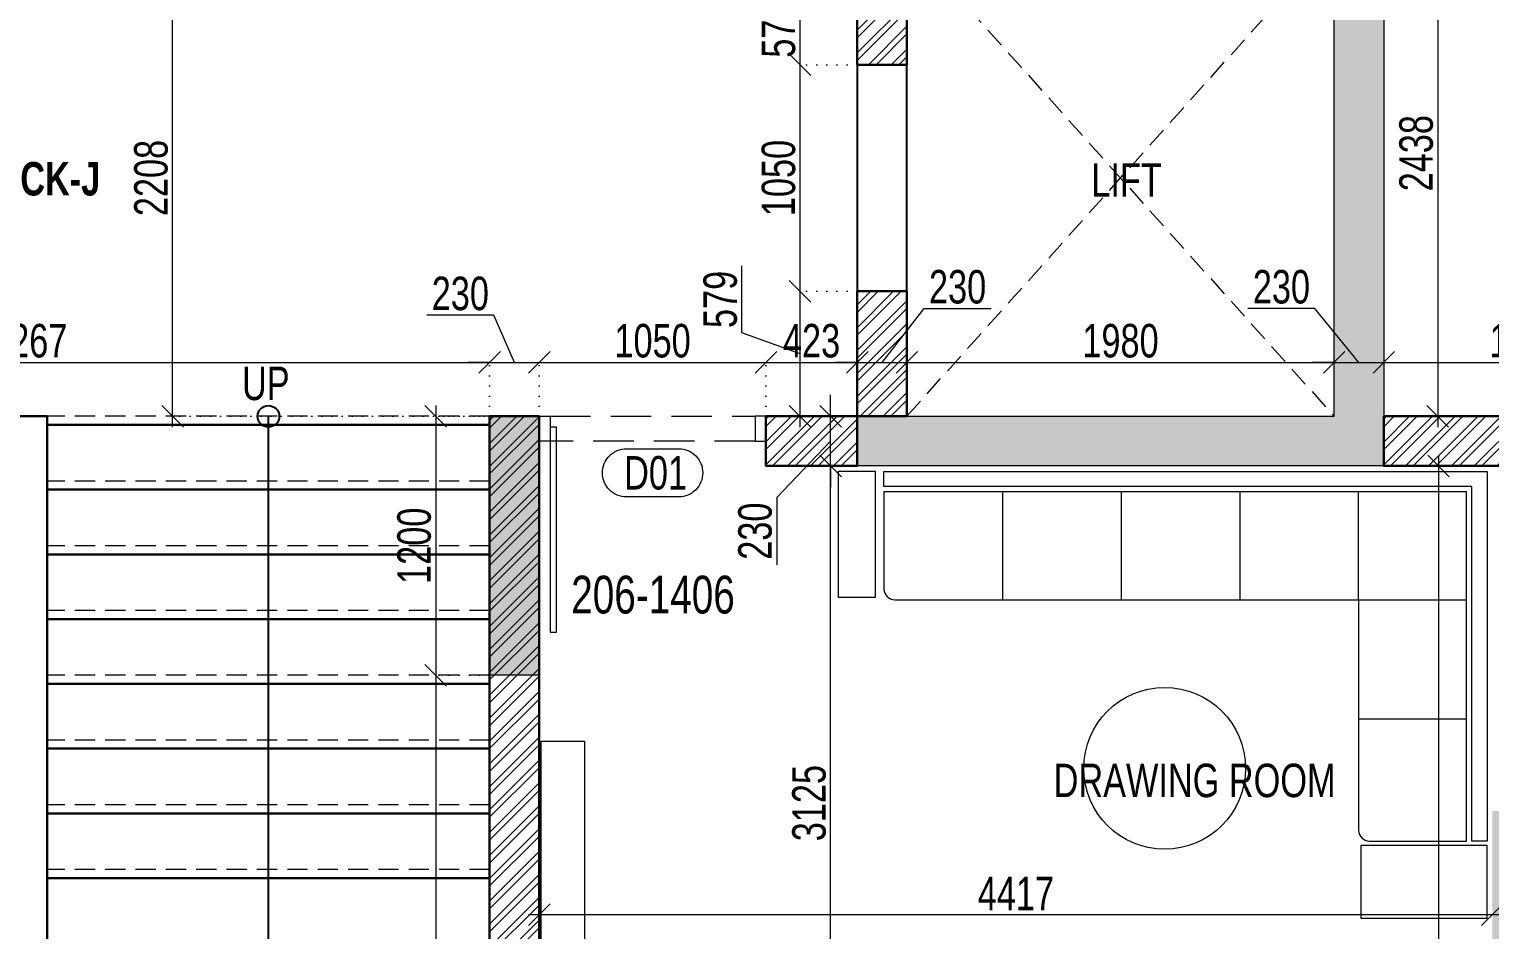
# Model space of a CAD drawing. Header units: inches. Extents: x 785882 to 928568, y 496782 to 576896.
# Drawn here: x 873649 to 880417, y 511142 to 515315 of the extents above; entities that cross this region are included whole.
import ezdxf
from ezdxf.enums import TextEntityAlignment as Align

# ---------------------------------------------------------------- set-up
doc = ezdxf.new("R2010")
doc.units = ezdxf.units.IN
doc.header["$LTSCALE"] = 750
doc.header["$MEASUREMENT"] = 0
for name, pattern in [('DOT', [0.25, 0, -0.25]), ('HIDDEN', [0.375, 0.25, -0.125]), ('HIDDEN2', [0.1875, 0.125, -0.0625])]:
    doc.linetypes.add(name, pattern=pattern)
for name, color, linetype in [('a-Text-Room-HM', 7, 'Continuous'), ('ELE-02-MSA', 4, 'Continuous'), ('R.C.C HATCH-MSA', 250, 'Continuous')]:
    doc.layers.add(name, color=color, linetype=linetype)
for name, color, linetype, lineweight in [('COLUMN', 5, 'Continuous', 13), ('DIMENSION WORKING-MSA', 222, 'Continuous', 13), ('DOOR NO-MSA', 4, 'Continuous', 9), ('DOOR-MSA', 50, 'Continuous', 13), ('DOTTED LINE-MSA', 3, 'HIDDEN2', 13), ('ELE-01-MSA', 7, 'Continuous', 30), ('FURNITURE-MSA', 251, 'Continuous', 5), ('TEXT ROOM NAME-MSA', 210, 'Continuous', 13), ('WALL HATCH-MSA', 251, 'Continuous', 9), ('WALL-MSA', 32, 'Continuous', 30), ('WINDOW-MSA', 50, 'Continuous', 13)]:
    doc.layers.add(name, color=color, linetype=linetype, lineweight=lineweight)
doc.styles.add('AR', font='swisscl.ttf')
doc.styles.add('Arial-Reg', font='swisscl.ttf', dxfattribs={"height": 155})
doc.styles.add('Arial-Reg+0.8Sc', font='swisscl.ttf')
doc.styles.add('MtXpl_Swis721_LtCn_B', font='swisscl.ttf')
doc.styles.add('MtXpl_Swis721_LtCn_B_1', font='')
doc.styles.get('MtXpl_Swis721_LtCn_B_1').set_extended_font_data('Swis721 LtCn BT', bold=True)
doc.dimstyles.new('WORKING DIM', dxfattribs={"dimtxt": 155, "dimasz": 100, "dimexe": 50, "dimexo": 0, "dimgap": 20, "dimtad": 1, "dimdec": 0, "dimzin": 0, "dimdsep": 46, "dimtxsty": 'AR', "dimblk": 'OBLIQUE', "dimcen": 0.09, "dimdle": 50, "dimclrd": 256, "dimclre": 250, "dimclrt": 256, "dimadec": 0, "dimazin": 0, "dimtfac": 1, "dimtdec": 0, "dimtofl": 0, "dimtmove": 1, "dimatfit": 0, "dimfxl": 1, "dimtolj": 1, "dimtzin": 0, "dimlwd": -1, "dimlwe": -1, "dimarcsym": 0})
pattern_1 = [(45, (36976.4, 0), (-53.0330086, 53.0330086), []), (45, (37011.755, 0), (-53.0330086, 53.0330086), [])]

# ---------------------------------------------------------------- blocks, each defined once
blk = doc.blocks.new('BLOCK-G & H TYPICAL COLOUMN')
at = {"layer": 'R.C.C HATCH-MSA'}
h = blk.add_hatch(color=256, dxfattribs=at)
h.dxf.hatch_style = 1
h.paths.add_polyline_path([(172697.62, -104207.75), (172688.57, -104207.75), (172688.57, -104255), (172697.62, -104255)])
h.paths.add_polyline_path([(172327.12, -104207.75), (172336.18, -104207.75), (172336.18, -104255), (172327.12, -104255)])
h.paths.add_polyline_path([(172819.88, -104207.75), (172819.88, -104216.81), (172867.12, -104216.81), (172867.12, -104207.75)])
h.paths.add_polyline_path([(172204.87, -104207.75), (172204.87, -104216.81), (172157.62, -104216.81), (172157.62, -104207.75)])
h.paths.add_polyline_path([(172561.18, -104240.06), (172552.12, -104240.06), (172552.12, -104287.31), (172561.18, -104287.31)])
h.paths.add_polyline_path([(172463.57, -104240.06), (172472.62, -104240.06), (172472.62, -104287.31), (172463.57, -104287.31)])
h.paths.add_polyline_path([(172177.87, -104422.2), (172177.87, -104431.25), (172130.62, -104431.25), (172130.62, -104422.2)])
h.paths.add_polyline_path([(172894.12, -104422.2), (172894.12, -104431.25), (172846.88, -104431.25), (172846.88, -104422.2)])
h.paths.add_polyline_path([(172336.12, -104486.75), (172336.12, -104495.81), (172288.87, -104495.81), (172288.87, -104486.75)])
h.paths.add_polyline_path([(172202.62, -104543.75), (172202.62, -104552.81), (172155.37, -104552.81), (172155.37, -104543.75)])
h.paths.add_polyline_path([(172822.13, -104543.75), (172822.13, -104552.81), (172869.37, -104552.81), (172869.37, -104543.75)])
h.paths.add_polyline_path([(172516.9, -104495.81), (172507.85, -104495.81), (172507.85, -104448.56), (172516.9, -104448.56)])
h.paths.add_polyline_path([(172697.62, -104104.25), (172688.57, -104104.25), (172688.57, -104057.01), (172697.62, -104057.01)])
h.paths.add_polyline_path([(172327.12, -104104.25), (172336.18, -104104.25), (172336.18, -104057.01), (172327.12, -104057.01)])
h.paths.add_polyline_path([(172819.88, -104104.25), (172819.88, -104095.2), (172867.12, -104095.2), (172867.12, -104104.25)])
h.paths.add_polyline_path([(172204.87, -104104.25), (172204.87, -104095.2), (172157.62, -104095.2), (172157.62, -104104.25)])
h.paths.add_polyline_path([(172561.18, -104071.94), (172552.12, -104071.94), (172552.12, -104024.7), (172561.18, -104024.7)])
h.paths.add_polyline_path([(172463.57, -104071.94), (172472.62, -104071.94), (172472.62, -104024.7), (172463.57, -104024.7)])
h.paths.add_polyline_path([(172177.87, -103889.81), (172177.87, -103880.75), (172130.62, -103880.75), (172130.62, -103889.81)])
h.paths.add_polyline_path([(172894.12, -103889.81), (172894.12, -103880.75), (172846.88, -103880.75), (172846.88, -103889.81)])
h.paths.add_polyline_path([(172336.12, -103825.25), (172336.12, -103816.2), (172288.87, -103816.2), (172288.87, -103825.25)])
h.paths.add_polyline_path([(172202.62, -103768.25), (172202.62, -103759.2), (172155.37, -103759.2), (172155.37, -103768.25)])
h.paths.add_polyline_path([(172822.13, -103768.25), (172822.13, -103759.2), (172869.37, -103759.2), (172869.37, -103768.25)])
h.paths.add_polyline_path([(172516.9, -103816.2), (172507.85, -103816.2), (172507.85, -103863.44), (172516.9, -103863.44)])
h.paths.add_polyline_path([(172548.37, -103699.31), (172548.37, -103690.25), (172595.62, -103690.25), (172595.62, -103699.31)])
h.paths.add_polyline_path([(172476.37, -103699.31), (172476.37, -103690.25), (172429.13, -103690.25), (172429.13, -103699.31)])
h.paths.add_polyline_path([(172726.82, -103612.31), (172726.82, -103603.25), (172774.06, -103603.25), (172774.06, -103612.31)])
h.paths.add_polyline_path([(172297.93, -103612.31), (172297.93, -103603.25), (172250.69, -103603.25), (172250.69, -103612.31)])
h.paths.add_polyline_path([(172920.37, -103523.81), (172920.37, -103514.75), (172857.56, -103514.75), (172857.56, -103523.81)])
h.paths.add_polyline_path([(172104.37, -103523.81), (172104.37, -103514.75), (172167.19, -103514.75), (172167.19, -103523.81)])
h.paths.add_polyline_path([(172476.37, -103492.94), (172467.32, -103492.94), (172467.32, -103445.7), (172476.37, -103445.7)])
h.paths.add_polyline_path([(172548.37, -103492.94), (172557.43, -103492.94), (172557.43, -103445.7), (172548.37, -103445.7)])
h.paths.add_polyline_path([(172663.43, -103454.75), (172759.5, -103454.75), (172759.5, -103349.7), (172663.43, -103349.7), (172663.43, -103358.75), (172750.44, -103358.75), (172750.44, -103445.7), (172663.43, -103445.7)])
h.paths.add_polyline_path([(172361.32, -103454.75), (172265.25, -103454.75), (172265.25, -103349.7), (172361.32, -103349.7), (172361.32, -103358.75), (172274.31, -103358.75), (172274.31, -103445.7), (172361.32, -103445.7)])
h.paths.add_polyline_path([(172428.37, -103358.75), (172419.32, -103358.75), (172419.32, -103311.51), (172428.37, -103311.51)])
h.paths.add_polyline_path([(172428.37, -103132.74), (172419.32, -103132.74), (172419.32, -103179.99), (172428.37, -103179.99)])
h.paths.add_polyline_path([(172151.62, -103286.75), (172151.62, -103277.7), (172104.37, -103277.7), (172104.37, -103286.75)])
h.paths.add_polyline_path([(172245.43, -103162.74), (172245.43, -103153.68), (172198.19, -103153.68), (172198.19, -103162.74)])
h.paths.add_polyline_path([(172428.37, -103021.25), (172419.32, -103021.25), (172419.32, -103068.5), (172428.37, -103068.5)])
h.paths.add_polyline_path([(172245.43, -102997.25), (172236.37, -102997.25), (172236.37, -103044.5), (172245.43, -103044.5)])
h.paths.add_polyline_path([(172104.37, -102997.25), (172104.37, -103006.31), (172151.62, -103006.31), (172151.62, -102997.25)])
h.paths.add_polyline_path([(172596.37, -103358.75), (172605.43, -103358.75), (172605.43, -103311.51), (172596.37, -103311.51)])
h.paths.add_polyline_path([(172596.37, -103132.74), (172605.43, -103132.74), (172605.43, -103179.99), (172596.37, -103179.99)])
h.paths.add_polyline_path([(172873.13, -103286.75), (172873.13, -103277.7), (172920.37, -103277.7), (172920.37, -103286.75)])
h.paths.add_polyline_path([(172779.32, -103162.74), (172779.32, -103153.68), (172826.56, -103153.68), (172826.56, -103162.74)])
h.paths.add_polyline_path([(172596.37, -103021.25), (172605.43, -103021.25), (172605.43, -103068.5), (172596.37, -103068.5)])
h.paths.add_polyline_path([(172779.32, -102997.25), (172788.37, -102997.25), (172788.37, -103044.5), (172779.32, -103044.5)])
h.paths.add_polyline_path([(172920.37, -102997.25), (172920.37, -103006.31), (172873.13, -103006.31), (172873.13, -102997.25)])
h.paths.add_polyline_path([(172548.37, -104612.7), (172548.37, -104621.75), (172595.62, -104621.75), (172595.62, -104612.7)])
h.paths.add_polyline_path([(172476.37, -104612.7), (172476.37, -104621.75), (172429.13, -104621.75), (172429.13, -104612.7)])
h.paths.add_polyline_path([(172297.93, -104699.7), (172297.93, -104708.75), (172250.69, -104708.75), (172250.69, -104699.7)])
h.paths.add_polyline_path([(172104.37, -104788.2), (172104.37, -104797.25), (172167.19, -104797.25), (172167.19, -104788.2)])
h.paths.add_polyline_path([(172726.82, -104699.7), (172726.82, -104708.75), (172774.06, -104708.75), (172774.06, -104699.7)])
h.paths.add_polyline_path([(172920.37, -104788.2), (172920.37, -104797.25), (172857.56, -104797.25), (172857.56, -104788.2)])
h.paths.add_polyline_path([(172476.37, -104819.06), (172467.32, -104819.06), (172467.32, -104866.31), (172476.37, -104866.31)])
h.paths.add_polyline_path([(172548.37, -104819.06), (172557.43, -104819.06), (172557.43, -104866.31), (172548.37, -104866.31)])
h.paths.add_polyline_path([(172663.43, -104857.25), (172759.5, -104857.25), (172759.5, -104962.31), (172663.43, -104962.31), (172663.43, -104953.25), (172750.44, -104953.25), (172750.44, -104866.31), (172663.43, -104866.31)])
h.paths.add_polyline_path([(172361.32, -104857.25), (172265.25, -104857.25), (172265.25, -104962.31), (172361.32, -104962.31), (172361.32, -104953.25), (172274.31, -104953.25), (172274.31, -104866.31), (172361.32, -104866.31)])
h.paths.add_polyline_path([(172428.37, -104953.25), (172419.32, -104953.25), (172419.32, -105000.5), (172428.37, -105000.5)])
h.paths.add_polyline_path([(172428.37, -105178.31), (172419.32, -105178.31), (172419.32, -105131.06), (172428.37, -105131.06)])
h.paths.add_polyline_path([(172151.62, -105025.25), (172151.62, -105034.31), (172104.37, -105034.31), (172104.37, -105025.25)])
h.paths.add_polyline_path([(172245.43, -105072.5), (172236.37, -105072.5), (172236.37, -105025.25), (172245.43, -105025.25)])
h.paths.add_polyline_path([(172428.37, -105290.75), (172419.32, -105290.75), (172419.32, -105243.51), (172428.37, -105243.51)])
h.paths.add_polyline_path([(172245.43, -105314.75), (172236.37, -105314.75), (172236.37, -105267.51), (172245.43, -105267.51)])
h.paths.add_polyline_path([(172104.37, -105277.35), (172113.43, -105277.35), (172113.43, -105314.75), (172104.37, -105314.75)])
h.paths.add_polyline_path([(172596.37, -104953.25), (172605.43, -104953.25), (172605.43, -105000.5), (172596.37, -105000.5)])
h.paths.add_polyline_path([(172596.37, -105178.31), (172605.43, -105178.31), (172605.43, -105131.06), (172596.37, -105131.06)])
h.paths.add_polyline_path([(172873.13, -105025.25), (172873.13, -105034.31), (172920.37, -105034.31), (172920.37, -105025.25)])
h.paths.add_polyline_path([(172788.37, -105025.25), (172779.32, -105025.25), (172779.32, -105072.5), (172788.37, -105072.5)])
h.paths.add_polyline_path([(172596.37, -105290.75), (172605.43, -105290.75), (172605.43, -105243.51), (172596.37, -105243.51)])
h.paths.add_polyline_path([(172779.32, -105314.75), (172788.37, -105314.75), (172788.37, -105267.51), (172779.32, -105267.51)])
h.paths.add_polyline_path([(172911.32, -105314.75), (172920.37, -105314.75), (172920.37, -105277.35), (172911.32, -105277.35)])
h.paths.add_polyline_path([(172688.63, -104486.75), (172688.63, -104495.81), (172735.87, -104495.81), (172735.87, -104486.75)])
h.paths.add_polyline_path([(172688.63, -103825.25), (172688.63, -103816.2), (172735.87, -103816.2), (172735.87, -103825.25)])
at = {"layer": 'COLUMN'}
for points in [[(172663.43, -104857.25), (172759.5, -104857.25), (172759.5, -104962.31), (172663.43, -104962.31), (172663.43, -104953.25), (172750.44, -104953.25), (172750.44, -104866.31), (172663.43, -104866.31)], [(172596.37, -104953.25), (172605.43, -104953.25), (172605.43, -105000.5), (172596.37, -105000.5)]]:
    blk.add_lwpolyline(points, close=True, dxfattribs=at)
blk = doc.blocks.new('A$Caebde61c')
at = {"layer": 'FURNITURE-MSA'}
for p, q in [((14873.6, -50032.4), (14873.6, -50532.4)), ((15423.6, -50032.4), (15423.6, -50532.4)), ((15973.6, -50032.4), (15973.6, -50532.4)), ((16523.6, -50532.4, 0), (16523.6, -50032.4, 0)), ((16523.6, -50532.4, 0), (17023.6, -50532.4, 0)), ((16523.6, -51083.7, 0), (17023.6, -51083.7, 0))]:
    blk.add_line(p, q, dxfattribs=at)
for points in [[(14283.7, -50522.1), (14113.6, -50522.1), (14113.6, -49937.1), (14283.7, -49937.1)], [(17118.9, -51651), (17048.6, -51651), (17048.6, -50007.4), (14323.6, -50007.4), (14323.6, -49937.4), (17118.6, -49937.4)], [(12936.1, -52837.4), (12736.1, -52837.4), (12736.1, -51187.4), (12936.1, -51187.4)], [(16533.9, -51671), (16533.9, -52007.4), (17118.9, -52007.4), (17118.9, -51671)]]:
    blk.add_lwpolyline(points, close=True, dxfattribs=at)
blk.add_lwpolyline([(17023.6, -50032.4), (14323.6, -50032.4), (14323.6, -50482.4, 0.414214), (14373.6, -50532.4), (16523.6, -50532.4), (16523.6, -51601, 0.414214), (16573.6, -51651), (17023.6, -51651), (17023.6, -50032.4)], format="xyb", dxfattribs=at)
blk.add_circle((15624.5, -51313.8, 0), 375, dxfattribs=at)
blk = doc.blocks.new('Win-Tag-03')
blk.add_lwpolyline([(-130, 120), (130, 120, -0.414214), (250, 0), (250, 0, -0.414214), (130, -120), (-130, -120, -0.414214), (-250, 0), (-250, 0, -0.414214)], format="xyb", close=True)
blk = doc.blocks.new('A$C0454f6c0')
at = {"layer": 'WINDOW-MSA', "ltscale": 5000}
for points in [[(0, 1050), (0, 1000), (-115, 1000), (-115, 1050)], [(0, 0), (0, 50), (-115, 50), (-115, 0)]]:
    blk.add_lwpolyline(points, close=True, dxfattribs=at)
at = {"layer": 'WINDOW-MSA', "linetype": 'HIDDEN', "elevation": 0}
blk.add_lwpolyline([(-115, 1000), (-115, 50)], dxfattribs=at)
at = {"layer": 'WINDOW-MSA', "linetype": 'HIDDEN'}
blk.add_lwpolyline([(0, 50), (0, 1000)], dxfattribs=at)
at = {"layer": 'WINDOW-MSA', "ltscale": 5000, "elevation": 0}
blk.add_lwpolyline([(-50, 50), (-1000, 50), (-1000, 80), (-50, 80)], close=True, dxfattribs=at)
blk = doc.blocks.new('_Oblique')
at = {"color": 0, "linetype": 'ByBlock', "lineweight": -2}
blk.add_line((-0.5, -0.5), (0.5, 0.5), dxfattribs=at)
blk = doc.blocks.new('*D1484')
at = {"layer": 'Defpoints', "color": 0, "ltscale": 0.25, "transparency": 16777216}
for p in [(877362.7, 513291.6), (877362.7, 513291.6), (877362.7, 510166.6)]:
    blk.add_point(p, dxfattribs=at)
at = {"layer": 'DIMENSION WORKING-MSA', "color": 250, "linetype": 'DOT', "ltscale": 0.25, "transparency": 16777216}
for p, q in [((877362.7, 513291.6), (877312.7, 513291.6)), ((877362.7, 510166.6), (877312.7, 510166.6))]:
    blk.add_line(p, q, dxfattribs=at)
at = {"layer": 'DIMENSION WORKING-MSA', "ltscale": 0.25, "transparency": 16777216}
blk.add_line((877362.7, 510116.6), (877362.7, 513341.6), dxfattribs=at)
at = {"layer": 'DIMENSION WORKING-MSA', "ltscale": 0.25, "transparency": 16777216, "xscale": 100, "yscale": 100, "zscale": 100}
for p, rotation in [((877362.7, 513291.6), 90), ((877362.7, 510166.6), 270)]:
    blk.add_blockref('_Oblique', p, dxfattribs=dict(at, rotation=rotation))
at = {"layer": 'DIMENSION WORKING-MSA', "ltscale": 0.25, "transparency": 16777216, "insert": (877263.2, 511729.1), "char_height": 155, "attachment_point": 5, "rotation": 90, "style": 'AR'}
blk.add_mtext('\\A1;3125', dxfattribs=at)
blk = doc.blocks.new('*D1485')
at = {"layer": 'Defpoints', "color": 0, "ltscale": 0.25, "transparency": 16777216}
for p in [(877362.7, 513521.6), (877362.7, 513521.6), (877362.7, 513291.6)]:
    blk.add_point(p, dxfattribs=at)
at = {"layer": 'DIMENSION WORKING-MSA', "ltscale": 0.25, "transparency": 16777216}
for p, q in [((877362.7, 513521.6), (877362.7, 513621.6)), ((877362.7, 513291.6), (877362.7, 513521.6)), ((877362.7, 513406.6), (877112.7, 513144.7)), ((877362.7, 513291.6), (877362.7, 513191.6)), ((877112.7, 513144.7), (877112.7, 512834))]:
    blk.add_line(p, q, dxfattribs=at)
at = {"layer": 'DIMENSION WORKING-MSA', "color": 250, "linetype": 'DOT', "ltscale": 0.25, "transparency": 16777216}
for p, q in [((877362.7, 513521.6), (877312.7, 513521.6)), ((877362.7, 513291.6), (877312.7, 513291.6))]:
    blk.add_line(p, q, dxfattribs=at)
at = {"layer": 'DIMENSION WORKING-MSA', "ltscale": 0.25, "transparency": 16777216, "xscale": 100, "yscale": 100, "zscale": 100}
for p, rotation in [((877362.7, 513521.6), 270), ((877362.7, 513291.6), 90)]:
    blk.add_blockref('_Oblique', p, dxfattribs=dict(at, rotation=rotation))
at = {"layer": 'DIMENSION WORKING-MSA', "ltscale": 0.25, "transparency": 16777216, "insert": (877013.2, 512989.3), "char_height": 155, "attachment_point": 5, "rotation": 90, "style": 'AR'}
blk.add_mtext('\\A1;230', dxfattribs=at)
blk = doc.blocks.new('*D1497')
at = {"layer": 'Defpoints', "color": 0, "ltscale": 0.25, "transparency": 16777216}
for p in [(876012.7, 511212.8), (880429.5, 511212.8), (880429.5, 511212.8)]:
    blk.add_point(p, dxfattribs=at)
at = {"layer": 'DIMENSION WORKING-MSA', "color": 250, "linetype": 'DOT', "ltscale": 0.25, "transparency": 16777216}
for p, q in [((876012.7, 511212.8), (876012.7, 511262.8)), ((880429.5, 511212.8), (880429.5, 511262.8))]:
    blk.add_line(p, q, dxfattribs=at)
at = {"layer": 'DIMENSION WORKING-MSA', "ltscale": 0.25, "transparency": 16777216}
blk.add_line((875962.7, 511212.8), (880479.5, 511212.8), dxfattribs=at)
at = {"layer": 'DIMENSION WORKING-MSA', "ltscale": 0.25, "transparency": 16777216, "xscale": 100, "yscale": 100, "zscale": 100, "rotation": 180}
blk.add_blockref('_Oblique', (876012.7, 511212.8), dxfattribs=at)
at = {"layer": 'DIMENSION WORKING-MSA', "ltscale": 0.25, "transparency": 16777216, "xscale": 100, "yscale": 100, "zscale": 100}
blk.add_blockref('_Oblique', (880429.5, 511212.8), dxfattribs=at)
at = {"layer": 'DIMENSION WORKING-MSA', "ltscale": 0.25, "transparency": 16777216, "insert": (878221.1, 511310.3), "char_height": 155, "attachment_point": 5, "style": 'AR'}
blk.add_mtext('\\A1;4417', dxfattribs=at)
blk = doc.blocks.new('*D1501')
at = {"layer": 'Defpoints', "color": 0, "ltscale": 0.25, "transparency": 16777216}
for p in [(880179.5, 513291.6), (880179.5, 507279.1), (880179.5, 507279.1)]:
    blk.add_point(p, dxfattribs=at)
at = {"layer": 'DIMENSION WORKING-MSA', "ltscale": 0.25, "transparency": 16777216}
blk.add_line((880179.5, 513341.6), (880179.5, 507229.1), dxfattribs=at)
at = {"layer": 'DIMENSION WORKING-MSA', "color": 250, "linetype": 'DOT', "ltscale": 0.25, "transparency": 16777216}
for p, q in [((880179.5, 513291.6), (880229.5, 513291.6)), ((880179.5, 507279.1), (880229.5, 507279.1))]:
    blk.add_line(p, q, dxfattribs=at)
at = {"layer": 'DIMENSION WORKING-MSA', "ltscale": 0.25, "transparency": 16777216, "xscale": 100, "yscale": 100, "zscale": 100}
for p, rotation in [((880179.5, 513291.6), 90), ((880179.5, 507279.1), 270)]:
    blk.add_blockref('_Oblique', p, dxfattribs=dict(at, rotation=rotation))
at = {"layer": 'DIMENSION WORKING-MSA', "ltscale": 0.25, "transparency": 16777216, "insert": (880080, 510013.8), "char_height": 155, "attachment_point": 5, "rotation": 90, "style": 'AR'}
blk.add_mtext('\\A1;6013', dxfattribs=at)
blk = doc.blocks.new('*D1503')
at = {"layer": 'Defpoints', "color": 0, "ltscale": 0.25, "transparency": 16777216}
for p in [(876012.7, 513771.6), (875782.7, 513521.6), (876012.7, 513521.6, 0)]:
    blk.add_point(p, dxfattribs=at)
at = {"layer": 'DIMENSION WORKING-MSA', "ltscale": 0.25, "transparency": 16777216}
for p, q in [((875802.2, 513990.5), (875491.5, 513990.5)), ((875897.7, 513771.6), (875802.2, 513990.5)), ((875782.7, 513771.6), (875682.7, 513771.6)), ((875782.7, 513771.6), (876012.7, 513771.6)), ((876012.7, 513771.6), (876112.7, 513771.6))]:
    blk.add_line(p, q, dxfattribs=at)
at = {"layer": 'DIMENSION WORKING-MSA', "color": 250, "linetype": 'DOT', "ltscale": 0.25, "transparency": 16777216}
for p, q in [((875782.7, 513521.6), (875782.7, 513821.6)), ((876012.7, 513521.6), (876012.7, 513821.6))]:
    blk.add_line(p, q, dxfattribs=at)
at = {"layer": 'DIMENSION WORKING-MSA', "ltscale": 0.25, "transparency": 16777216, "xscale": 100, "yscale": 100, "zscale": 100}
blk.add_blockref('_Oblique', (875782.7, 513771.6), dxfattribs=at)
at = {"layer": 'DIMENSION WORKING-MSA', "ltscale": 0.25, "transparency": 16777216, "xscale": 100, "yscale": 100, "zscale": 100, "rotation": 180}
blk.add_blockref('_Oblique', (876012.7, 513771.6), dxfattribs=at)
at = {"layer": 'DIMENSION WORKING-MSA', "ltscale": 0.25, "transparency": 16777216, "insert": (875646.8, 514090), "char_height": 155, "attachment_point": 5, "style": 'AR'}
blk.add_mtext('\\A1;230', dxfattribs=at)
blk = doc.blocks.new('*D1504')
at = {"layer": 'Defpoints', "color": 0, "ltscale": 0.25, "transparency": 16777216}
for p in [(877062.7, 513771.6), (876012.7, 513521.6, 0), (877062.7, 513521.6)]:
    blk.add_point(p, dxfattribs=at)
at = {"layer": 'DIMENSION WORKING-MSA', "ltscale": 0.25, "transparency": 16777216}
blk.add_line((875962.7, 513771.6), (877112.7, 513771.6), dxfattribs=at)
at = {"layer": 'DIMENSION WORKING-MSA', "color": 250, "linetype": 'DOT', "ltscale": 0.25, "transparency": 16777216}
for p, q in [((876012.7, 513521.6), (876012.7, 513821.6)), ((877062.7, 513521.6), (877062.7, 513821.6))]:
    blk.add_line(p, q, dxfattribs=at)
at = {"layer": 'DIMENSION WORKING-MSA', "ltscale": 0.25, "transparency": 16777216, "xscale": 100, "yscale": 100, "zscale": 100, "rotation": 180}
blk.add_blockref('_Oblique', (876012.7, 513771.6), dxfattribs=at)
at = {"layer": 'DIMENSION WORKING-MSA', "ltscale": 0.25, "transparency": 16777216, "xscale": 100, "yscale": 100, "zscale": 100}
blk.add_blockref('_Oblique', (877062.7, 513771.6), dxfattribs=at)
at = {"layer": 'DIMENSION WORKING-MSA', "ltscale": 0.25, "transparency": 16777216, "insert": (876537.7, 513870.9), "char_height": 155, "attachment_point": 5, "style": 'AR'}
blk.add_mtext('\\A1;1050', dxfattribs=at)
blk = doc.blocks.new('*D1505')
at = {"layer": 'Defpoints', "color": 0, "ltscale": 0.25, "transparency": 16777216}
for p in [(877486, 513771.6), (877486, 513771.6), (877062.7, 513521.6)]:
    blk.add_point(p, dxfattribs=at)
at = {"layer": 'DIMENSION WORKING-MSA', "ltscale": 0.25, "transparency": 16777216}
blk.add_line((877012.7, 513771.6), (877536, 513771.6), dxfattribs=at)
at = {"layer": 'DIMENSION WORKING-MSA', "color": 250, "linetype": 'DOT', "ltscale": 0.25, "transparency": 16777216}
for p, q in [((877062.7, 513521.6), (877062.7, 513821.6)), ((877486, 513771.6), (877486, 513721.6))]:
    blk.add_line(p, q, dxfattribs=at)
at = {"layer": 'DIMENSION WORKING-MSA', "ltscale": 0.25, "transparency": 16777216, "xscale": 100, "yscale": 100, "zscale": 100, "rotation": 180}
blk.add_blockref('_Oblique', (877062.7, 513771.6), dxfattribs=at)
at = {"layer": 'DIMENSION WORKING-MSA', "ltscale": 0.25, "transparency": 16777216, "xscale": 100, "yscale": 100, "zscale": 100}
blk.add_blockref('_Oblique', (877486, 513771.6), dxfattribs=at)
at = {"layer": 'DIMENSION WORKING-MSA', "ltscale": 0.25, "transparency": 16777216, "insert": (877274.3, 513870.9), "char_height": 155, "attachment_point": 5, "style": 'AR'}
blk.add_mtext('\\A1;423', dxfattribs=at)
blk = doc.blocks.new('*D1506')
at = {"layer": 'Defpoints', "color": 0, "ltscale": 0.25, "transparency": 16777216}
for p in [(877486, 513771.6), (877716, 513771.6), (877716, 513771.6)]:
    blk.add_point(p, dxfattribs=at)
at = {"layer": 'DIMENSION WORKING-MSA', "ltscale": 0.25, "transparency": 16777216}
for p, q in [((877601, 513771.6), (877795.6, 514021.6)), ((877795.6, 514021.6), (878106.3, 514021.6)), ((877486, 513771.6), (877386, 513771.6)), ((877486, 513771.6), (877716, 513771.6)), ((877716, 513771.6), (877816, 513771.6))]:
    blk.add_line(p, q, dxfattribs=at)
at = {"layer": 'DIMENSION WORKING-MSA', "color": 250, "linetype": 'DOT', "ltscale": 0.25, "transparency": 16777216}
for p, q in [((877486, 513771.6), (877486, 513721.6)), ((877716, 513771.6), (877716, 513821.6))]:
    blk.add_line(p, q, dxfattribs=at)
at = {"layer": 'DIMENSION WORKING-MSA', "ltscale": 0.25, "transparency": 16777216, "xscale": 100, "yscale": 100, "zscale": 100}
blk.add_blockref('_Oblique', (877486, 513771.6), dxfattribs=at)
at = {"layer": 'DIMENSION WORKING-MSA', "ltscale": 0.25, "transparency": 16777216, "xscale": 100, "yscale": 100, "zscale": 100, "rotation": 180}
blk.add_blockref('_Oblique', (877716, 513771.6), dxfattribs=at)
at = {"layer": 'DIMENSION WORKING-MSA', "ltscale": 0.25, "transparency": 16777216, "insert": (877951, 514121), "char_height": 155, "attachment_point": 5, "style": 'AR'}
blk.add_mtext('\\A1;230', dxfattribs=at)
blk = doc.blocks.new('*D1507')
at = {"layer": 'Defpoints', "color": 0, "ltscale": 0.25, "transparency": 16777216}
for p in [(877716, 513771.6), (879696, 513771.6), (879696, 513771.6)]:
    blk.add_point(p, dxfattribs=at)
at = {"layer": 'DIMENSION WORKING-MSA', "ltscale": 0.25, "transparency": 16777216}
blk.add_line((877666, 513771.6), (879746, 513771.6), dxfattribs=at)
at = {"layer": 'DIMENSION WORKING-MSA', "color": 250, "linetype": 'DOT', "ltscale": 0.25, "transparency": 16777216}
for p, q in [((877716, 513771.6), (877716, 513821.6)), ((879696, 513771.6), (879696, 513821.6))]:
    blk.add_line(p, q, dxfattribs=at)
at = {"layer": 'DIMENSION WORKING-MSA', "ltscale": 0.25, "transparency": 16777216, "xscale": 100, "yscale": 100, "zscale": 100, "rotation": 180}
blk.add_blockref('_Oblique', (877716, 513771.6), dxfattribs=at)
at = {"layer": 'DIMENSION WORKING-MSA', "ltscale": 0.25, "transparency": 16777216, "xscale": 100, "yscale": 100, "zscale": 100}
blk.add_blockref('_Oblique', (879696, 513771.6), dxfattribs=at)
at = {"layer": 'DIMENSION WORKING-MSA', "ltscale": 0.25, "transparency": 16777216, "insert": (878706, 513870.9), "char_height": 155, "attachment_point": 5, "style": 'AR'}
blk.add_mtext('\\A1;1980', dxfattribs=at)
blk = doc.blocks.new('*D1508')
at = {"layer": 'Defpoints', "color": 0, "ltscale": 0.25, "transparency": 16777216}
for p in [(879696, 513771.6), (879926, 513771.6), (879926, 513771.6)]:
    blk.add_point(p, dxfattribs=at)
at = {"layer": 'DIMENSION WORKING-MSA', "ltscale": 0.25, "transparency": 16777216}
for p, q in [((879607, 514021.6), (879296.3, 514021.6)), ((879811, 513771.6), (879607, 514021.6)), ((879696, 513771.6), (879596, 513771.6)), ((879696, 513771.6), (879926, 513771.6)), ((879926, 513771.6), (880026, 513771.6))]:
    blk.add_line(p, q, dxfattribs=at)
at = {"layer": 'DIMENSION WORKING-MSA', "color": 250, "linetype": 'DOT', "ltscale": 0.25, "transparency": 16777216}
for p, q in [((879696, 513771.6), (879696, 513821.6)), ((879926, 513771.6), (879926, 513821.6))]:
    blk.add_line(p, q, dxfattribs=at)
at = {"layer": 'DIMENSION WORKING-MSA', "ltscale": 0.25, "transparency": 16777216, "xscale": 100, "yscale": 100, "zscale": 100}
blk.add_blockref('_Oblique', (879696, 513771.6), dxfattribs=at)
at = {"layer": 'DIMENSION WORKING-MSA', "ltscale": 0.25, "transparency": 16777216, "xscale": 100, "yscale": 100, "zscale": 100, "rotation": 180}
blk.add_blockref('_Oblique', (879926, 513771.6), dxfattribs=at)
at = {"layer": 'DIMENSION WORKING-MSA', "ltscale": 0.25, "transparency": 16777216, "insert": (879451.6, 514121), "char_height": 155, "attachment_point": 5, "style": 'AR'}
blk.add_mtext('\\A1;230', dxfattribs=at)
blk = doc.blocks.new('*D1509')
at = {"layer": 'Defpoints', "color": 0, "ltscale": 0.25, "transparency": 16777216}
for p in [(879926, 513771.6), (881259.5, 513771.6), (881259.5, 513521.6)]:
    blk.add_point(p, dxfattribs=at)
at = {"layer": 'DIMENSION WORKING-MSA', "ltscale": 0.25, "transparency": 16777216}
blk.add_line((879876, 513771.6), (881309.5, 513771.6), dxfattribs=at)
at = {"layer": 'DIMENSION WORKING-MSA', "color": 250, "linetype": 'DOT', "ltscale": 0.25, "transparency": 16777216}
for p, q in [((879926, 513771.6), (879926, 513821.6)), ((881259.5, 513521.6), (881259.5, 513821.6))]:
    blk.add_line(p, q, dxfattribs=at)
at = {"layer": 'DIMENSION WORKING-MSA', "ltscale": 0.25, "transparency": 16777216, "xscale": 100, "yscale": 100, "zscale": 100, "rotation": 180}
blk.add_blockref('_Oblique', (879926, 513771.6), dxfattribs=at)
at = {"layer": 'DIMENSION WORKING-MSA', "ltscale": 0.25, "transparency": 16777216, "xscale": 100, "yscale": 100, "zscale": 100}
blk.add_blockref('_Oblique', (881259.5, 513771.6), dxfattribs=at)
at = {"layer": 'DIMENSION WORKING-MSA', "ltscale": 0.25, "transparency": 16777216, "insert": (880592.7, 513870.9), "char_height": 155, "attachment_point": 5, "style": 'AR'}
blk.add_mtext('\\A1;1334', dxfattribs=at)
blk = doc.blocks.new('*D1230')
at = {"layer": 'Defpoints', "color": 0, "ltscale": 0.25, "transparency": 16777216}
for p in [(874313.5, 515730), (874563.5, 515730), (875897.7, 513521.6)]:
    blk.add_point(p, dxfattribs=at)
at = {"layer": 'DIMENSION WORKING-MSA', "color": 250, "linetype": 'DOT', "ltscale": 0.25, "transparency": 16777216}
for p, q in [((874563.5, 515730), (874263.5, 515730)), ((875897.7, 513521.6), (874263.5, 513521.6))]:
    blk.add_line(p, q, dxfattribs=at)
at = {"layer": 'DIMENSION WORKING-MSA', "ltscale": 0.25, "transparency": 16777216}
blk.add_line((874313.5, 513471.6), (874313.5, 515780), dxfattribs=at)
at = {"layer": 'DIMENSION WORKING-MSA', "ltscale": 0.25, "transparency": 16777216, "xscale": 100, "yscale": 100, "zscale": 100}
for p, rotation in [((874313.5, 515730), 90), ((874313.5, 513521.6), 270)]:
    blk.add_blockref('_Oblique', p, dxfattribs=dict(at, rotation=rotation))
at = {"layer": 'DIMENSION WORKING-MSA', "ltscale": 0.25, "transparency": 16777216, "insert": (874214.1, 514625.8), "char_height": 155, "attachment_point": 5, "rotation": 90, "style": 'AR'}
blk.add_mtext('\\A1;2208', dxfattribs=at)
blk = doc.blocks.new('*D1250')
at = {"layer": 'Defpoints', "color": 0, "ltscale": 0.25, "transparency": 16777216}
for p in [(879926, 515960), (879926, 513521.6), (880176, 513521.6)]:
    blk.add_point(p, dxfattribs=at)
at = {"layer": 'DIMENSION WORKING-MSA', "ltscale": 0.25, "transparency": 16777216}
blk.add_line((880176, 516010), (880176, 513471.6), dxfattribs=at)
at = {"layer": 'DIMENSION WORKING-MSA', "color": 250, "linetype": 'DOT', "ltscale": 0.25, "transparency": 16777216}
for p, q in [((879926, 515960), (880226, 515960)), ((879926, 513521.6), (880226, 513521.6))]:
    blk.add_line(p, q, dxfattribs=at)
at = {"layer": 'DIMENSION WORKING-MSA', "ltscale": 0.25, "transparency": 16777216, "xscale": 100, "yscale": 100, "zscale": 100}
for p, rotation in [((880176, 515960), 90), ((880176, 513521.6), 270)]:
    blk.add_blockref('_Oblique', p, dxfattribs=dict(at, rotation=rotation))
at = {"layer": 'DIMENSION WORKING-MSA', "ltscale": 0.25, "transparency": 16777216, "insert": (880076.5, 514740.8), "char_height": 155, "attachment_point": 5, "rotation": 90, "style": 'AR'}
blk.add_mtext('\\A1;2438', dxfattribs=at)
blk = doc.blocks.new('*D1278')
at = {"layer": 'Defpoints', "color": 0, "ltscale": 0.25, "transparency": 16777216}
for p in [(875782.7, 513521.6), (875532.7, 512321.6), (875782.7, 512321.6)]:
    blk.add_point(p, dxfattribs=at)
at = {"layer": 'DIMENSION WORKING-MSA', "ltscale": 0.25, "transparency": 16777216}
blk.add_line((875532.7, 513571.6), (875532.7, 512271.6), dxfattribs=at)
at = {"layer": 'DIMENSION WORKING-MSA', "color": 250, "linetype": 'DOT', "ltscale": 0.25, "transparency": 16777216}
for p, q in [((875782.7, 513521.6), (875482.7, 513521.6)), ((875782.7, 512321.6), (875482.7, 512321.6))]:
    blk.add_line(p, q, dxfattribs=at)
at = {"layer": 'DIMENSION WORKING-MSA', "ltscale": 0.25, "transparency": 16777216, "xscale": 100, "yscale": 100, "zscale": 100}
for p, rotation in [((875532.7, 513521.6), 90), ((875532.7, 512321.6), 270)]:
    blk.add_blockref('_Oblique', p, dxfattribs=dict(at, rotation=rotation))
at = {"layer": 'DIMENSION WORKING-MSA', "ltscale": 0.25, "transparency": 16777216, "insert": (875433.3, 512921.6), "char_height": 155, "attachment_point": 5, "rotation": 90, "style": 'AR'}
blk.add_mtext('\\A1;1200', dxfattribs=at)
blk = doc.blocks.new('*D1279')
at = {"layer": 'Defpoints', "color": 0, "ltscale": 0.25, "transparency": 16777216}
for p in [(875782.7, 512321.6), (875532.7, 509005.2), (875782.7, 509005.2)]:
    blk.add_point(p, dxfattribs=at)
at = {"layer": 'DIMENSION WORKING-MSA', "ltscale": 0.25, "transparency": 16777216}
blk.add_line((875532.7, 512371.6), (875532.7, 508955.2), dxfattribs=at)
at = {"layer": 'DIMENSION WORKING-MSA', "color": 250, "linetype": 'DOT', "ltscale": 0.25, "transparency": 16777216}
for p, q in [((875782.7, 512321.6), (875482.7, 512321.6)), ((875782.7, 509005.2), (875482.7, 509005.2))]:
    blk.add_line(p, q, dxfattribs=at)
at = {"layer": 'DIMENSION WORKING-MSA', "ltscale": 0.25, "transparency": 16777216, "xscale": 100, "yscale": 100, "zscale": 100}
for p, rotation in [((875532.7, 512321.6), 90), ((875532.7, 509005.2), 270)]:
    blk.add_blockref('_Oblique', p, dxfattribs=dict(at, rotation=rotation))
at = {"layer": 'DIMENSION WORKING-MSA', "ltscale": 0.25, "transparency": 16777216, "insert": (875433.2, 510663.4), "char_height": 155, "attachment_point": 5, "rotation": 90, "style": 'AR'}
blk.add_mtext('\\A1;3316', dxfattribs=at)
blk = doc.blocks.new('*D1289')
at = {"layer": 'Defpoints', "color": 0, "ltscale": 0.25, "transparency": 16777216}
for p in [(877221.1, 514100.8), (877486, 514100.8), (877486, 513521.6)]:
    blk.add_point(p, dxfattribs=at)
at = {"layer": 'DIMENSION WORKING-MSA', "ltscale": 0.25, "transparency": 16777216}
for p, q in [((876951.1, 513907.8), (876951.1, 514218.6)), ((877221.1, 513471.6), (877221.1, 514150.8)), ((877221.1, 513811.2), (876951.1, 513907.8))]:
    blk.add_line(p, q, dxfattribs=at)
at = {"layer": 'DIMENSION WORKING-MSA', "color": 250, "linetype": 'DOT', "ltscale": 0.25, "transparency": 16777216}
for p, q in [((877486, 514100.8), (877171.1, 514100.8)), ((877486, 513521.6), (877171.1, 513521.6))]:
    blk.add_line(p, q, dxfattribs=at)
at = {"layer": 'DIMENSION WORKING-MSA', "ltscale": 0.25, "transparency": 16777216, "xscale": 100, "yscale": 100, "zscale": 100}
for p, rotation in [((877221.1, 514100.8), 90), ((877221.1, 513521.6), 270)]:
    blk.add_blockref('_Oblique', p, dxfattribs=dict(at, rotation=rotation))
at = {"layer": 'DIMENSION WORKING-MSA', "ltscale": 0.25, "transparency": 16777216, "insert": (876851.7, 514063.2), "char_height": 155, "attachment_point": 5, "rotation": 90, "style": 'AR'}
blk.add_mtext('\\A1;579', dxfattribs=at)
blk = doc.blocks.new('*D1290')
at = {"layer": 'Defpoints', "color": 0, "ltscale": 0.25, "transparency": 16777216}
for p in [(877221.1, 515150.8), (877486, 515150.8), (877486, 514100.8)]:
    blk.add_point(p, dxfattribs=at)
at = {"layer": 'DIMENSION WORKING-MSA', "ltscale": 0.25, "transparency": 16777216}
blk.add_line((877221.1, 514050.8), (877221.1, 515200.8), dxfattribs=at)
at = {"layer": 'DIMENSION WORKING-MSA', "color": 250, "linetype": 'DOT', "ltscale": 0.25, "transparency": 16777216}
for p, q in [((877486, 515150.8), (877171.1, 515150.8)), ((877486, 514100.8), (877171.1, 514100.8))]:
    blk.add_line(p, q, dxfattribs=at)
at = {"layer": 'DIMENSION WORKING-MSA', "ltscale": 0.25, "transparency": 16777216, "xscale": 100, "yscale": 100, "zscale": 100}
for p, rotation in [((877221.1, 515150.8), 90), ((877221.1, 514100.8), 270)]:
    blk.add_blockref('_Oblique', p, dxfattribs=dict(at, rotation=rotation))
at = {"layer": 'DIMENSION WORKING-MSA', "ltscale": 0.25, "transparency": 16777216, "insert": (877121.7, 514625.8), "char_height": 155, "attachment_point": 5, "rotation": 90, "style": 'AR'}
blk.add_mtext('\\A1;1050', dxfattribs=at)
blk = doc.blocks.new('*D1291')
at = {"layer": 'Defpoints', "color": 0, "ltscale": 0.25, "transparency": 16777216}
for p in [(877221.1, 515730), (877486, 515730), (877486, 515150.8)]:
    blk.add_point(p, dxfattribs=at)
at = {"layer": 'DIMENSION WORKING-MSA', "color": 250, "linetype": 'DOT', "ltscale": 0.25, "transparency": 16777216}
for p, q in [((877486, 515730), (877171.1, 515730)), ((877486, 515150.8), (877171.1, 515150.8))]:
    blk.add_line(p, q, dxfattribs=at)
at = {"layer": 'DIMENSION WORKING-MSA', "ltscale": 0.25, "transparency": 16777216}
blk.add_line((877221.1, 515100.8), (877221.1, 515780), dxfattribs=at)
at = {"layer": 'DIMENSION WORKING-MSA', "ltscale": 0.25, "transparency": 16777216, "xscale": 100, "yscale": 100, "zscale": 100}
for p, rotation in [((877221.1, 515730), 90), ((877221.1, 515150.8), 270)]:
    blk.add_blockref('_Oblique', p, dxfattribs=dict(at, rotation=rotation))
at = {"layer": 'DIMENSION WORKING-MSA', "ltscale": 0.25, "transparency": 16777216, "insert": (877121.7, 515316), "char_height": 155, "attachment_point": 5, "rotation": 90, "style": 'AR'}
blk.add_mtext('\\A1;579', dxfattribs=at)
blk = doc.blocks.new('*D1226')
at = {"layer": 'Defpoints', "color": 0, "ltscale": 0.25, "transparency": 16777216}
for p in [(875782.7, 513771.6), (871515.5, 513521.6), (875782.7, 513521.6)]:
    blk.add_point(p, dxfattribs=at)
at = {"layer": 'DIMENSION WORKING-MSA', "ltscale": 0.25, "transparency": 16777216}
blk.add_line((871465.5, 513771.6), (875832.7, 513771.6), dxfattribs=at)
at = {"layer": 'DIMENSION WORKING-MSA', "color": 250, "linetype": 'DOT', "ltscale": 0.25, "transparency": 16777216}
for p, q in [((871515.5, 513521.6), (871515.5, 513821.6)), ((875782.7, 513521.6), (875782.7, 513821.6))]:
    blk.add_line(p, q, dxfattribs=at)
at = {"layer": 'DIMENSION WORKING-MSA', "ltscale": 0.25, "transparency": 16777216, "xscale": 100, "yscale": 100, "zscale": 100, "rotation": 180}
blk.add_blockref('_Oblique', (871515.5, 513771.6), dxfattribs=at)
at = {"layer": 'DIMENSION WORKING-MSA', "ltscale": 0.25, "transparency": 16777216, "xscale": 100, "yscale": 100, "zscale": 100}
blk.add_blockref('_Oblique', (875782.7, 513771.6), dxfattribs=at)
at = {"layer": 'DIMENSION WORKING-MSA', "ltscale": 0.25, "transparency": 16777216, "insert": (873649.1, 513870.9), "char_height": 155, "attachment_point": 5, "style": 'AR'}
blk.add_mtext('\\A1;4267', dxfattribs=at)

msp = doc.modelspace()

# ---------------------------------------------------------------- hatches: boundary and pattern name
at = {"layer": 'WALL HATCH-MSA'}
h = msp.add_hatch(dxfattribs=at)
h.set_pattern_fill('ANSI32', color=256, scale=200)
h.set_pattern_definition(pattern_1)
h.paths.add_polyline_path([(877716, 515730), (877486, 515730), (877486, 515150.8), (877716, 515150.8)])
h = msp.add_hatch(dxfattribs=at)
h.set_pattern_fill('ANSI32', color=256, scale=200)
h.set_pattern_definition(pattern_1)
h.paths.add_polyline_path([(877716, 514100.8), (877486, 514100.8), (877486, 513521.6), (877716, 513521.6)])
h = msp.add_hatch(dxfattribs=at)
h.set_pattern_fill('ANSI32', color=256, scale=200)
h.set_pattern_definition(pattern_1)
h.paths.add_polyline_path([(875782.7, 504339.5), (876012.7, 504339.5), (876012.7, 510051.6), (878164.5, 510051.6), (878164.5, 509266.6), (878279.5, 509266.6), (878279.5, 510166.6), (876012.7, 510166.6), (876012.7, 513521.6), (875782.7, 513521.6)])
h = msp.add_hatch(dxfattribs=at)
h.set_pattern_fill('ANSI32', color=256, scale=200)
h.set_pattern_definition(pattern_1)
h.paths.add_polyline_path([(877486, 513521.6), (877062.7, 513521.6), (877062.7, 513291.6), (877486, 513291.6)], flags=17)
h = msp.add_hatch(dxfattribs=at)
h.set_pattern_fill('ANSI32', color=256, scale=200)
h.set_pattern_definition(pattern_1)
h.paths.add_polyline_path([(881259.5, 513291.6), (881259.5, 513521.6), (879926, 513521.6), (879926, 513291.6)])

# ---------------------------------------------------------------- linework, layer by layer
msp.add_line((874757.7, 510821.6), (874757.7, 513521.6))
msp.add_circle((874757.7, 513521.6), 50)
at = {"layer": 'DOTTED LINE-MSA'}
for p, q in [((877716, 513521.6), (879696, 515730)), ((877716, 515730), (879696, 513521.6)), ((875782.7, 513521.6), (873732.7, 513521.6)), ((875782.7, 513221.6), (873732.7, 513221.6)), ((875782.7, 512921.6), (873732.7, 512921.6)), ((875782.7, 512621.6), (873732.7, 512621.6)), ((875782.7, 512321.6), (873732.7, 512321.6)), ((875782.7, 512021.6), (873732.7, 512021.6)), ((875782.7, 511721.6), (873732.7, 511721.6)), ((875782.7, 511421.6), (873732.7, 511421.6))]:
    msp.add_line(p, q, dxfattribs=at)
at = {"layer": 'ELE-01-MSA'}
for p, q in [((875782.7, 513481.8), (873732.7, 513481.8)), ((875782.7, 513181.8), (873732.7, 513181.8)), ((875782.7, 512881.8), (873732.7, 512881.8)), ((875782.7, 512581.8), (873732.7, 512581.8)), ((875782.7, 512281.8), (873732.7, 512281.8)), ((875782.7, 511981.8), (873732.7, 511981.8)), ((875782.7, 511681.8), (873732.7, 511681.8)), ((875782.7, 511381.8), (873732.7, 511381.8))]:
    msp.add_line(p, q, dxfattribs=at)
msp.add_lwpolyline([(873732.7, 513521.6), (873565.5, 513521.6), (873565.5, 510821.6), (873732.7, 510821.6)], close=True, dxfattribs=at)
at = {"layer": 'ELE-02-MSA'}
for p, q in [((877486, 515150.8), (877486, 514100.8)), ((877716, 514100.8), (877716, 515150.8))]:
    msp.add_line(p, q, dxfattribs=at)
at = {"layer": 'WALL-MSA'}
for p, q in [((875782.7, 504339.5), (875782.7, 513521.6)), ((876012.7, 513521.6), (875782.7, 513521.6)), ((876012.7, 510166.6), (876012.7, 513521.6))]:
    msp.add_line(p, q, dxfattribs=at)
for points in [[(877486, 515845), (877486, 515150.8), (877716, 515150.8), (877716, 515730)], [(877716, 513521.6), (877062.7, 513521.6), (877062.7, 513291.6), (877486, 513291.6), (877486, 514100.8)], [(877486, 514100.8), (877716, 514100.8), (877716, 513521.6)]]:
    msp.add_lwpolyline(points, dxfattribs=at)
msp.add_lwpolyline([(881259.5, 513521.6), (879926, 513521.6), (879926, 513291.6), (881259.5, 513291.6)], close=True, dxfattribs=at)

# ---------------------------------------------------------------- block references
at = {"layer": 'COLUMN', "xscale": 25.4, "yscale": 25.4, "zscale": 25.4}
msp.add_blockref('BLOCK-G & H TYPICAL COLOUMN', (-3508165.2, 3179334.2), dxfattribs=at)
at = {"layer": 'DOOR NO-MSA', "xscale": 0.9300595238095237, "yscale": 0.9300595238095237, "zscale": 0.9300595238095237}
msp.add_blockref('Win-Tag-03', (876537.7, 513259.9, 0), dxfattribs=at)
at = {"layer": 'DOOR-MSA', "extrusion": (1.29144e-41, -1.29247e-26, -1), "zscale": -1.000000000000001, "rotation": 90.00000000000001}
msp.add_blockref('A$C0454f6c0', (-876012.7, 513521.6, 0), dxfattribs=at)
at = {"layer": 'FURNITURE-MSA'}
msp.add_blockref('A$Caebde61c', (863285.9, 563204), dxfattribs=at)

# ---------------------------------------------------------------- texts
at = {"layer": 'a-Text-Room-HM', "style": 'Arial-Reg'}
msp.add_text('206-1406', height=175, dxfattribs=at).set_placement((876160.6, 512607.9))
at = {"layer": 'DOOR NO-MSA', "style": 'Arial-Reg+0.8Sc'}
msp.add_text('D01', height=155, dxfattribs=at).set_placement((876551.6, 513259.9, 0), align=Align.MIDDLE_CENTER)
at = {"layer": 'TEXT ROOM NAME-MSA', "lineweight": 0}
for s, style, p in [('BLOCK-J', 'MtXpl_Swis721_LtCn_B_1', (873272.4, 514545)), ('LIFT', 'Arial-Reg', (878570.8, 514539.2)), ('UP', 'Arial-Reg', (874635.2, 513596.9)), ('DRAWING ROOM', 'MtXpl_Swis721_LtCn_B', (878396.3, 511756.9))]:
    msp.add_text(s, height=155, dxfattribs=dict(at, style=style)).set_placement(p)

# ---------------------------------------------------------------- dimensions: what is measured, and where the dimension line sits
at = {"layer": 'DIMENSION WORKING-MSA', "ltscale": 0.25}
for base, p1, p2, angle, picture, middle in [((880176, 513521.6), (879926, 515960), (879926, 513521.6), 270, '*D1250', (880076.5, 514740.8)), ((874313.5, 515730), (875897.7, 513521.6), (874563.5, 515730), 270, '*D1230', (874214.1, 514625.8)), ((877221.1, 515150.8), (877486, 514100.8), (877486, 515150.8), 270, '*D1290', (877121.7, 514625.8)), ((877062.7, 513771.6), (876012.7, 513521.6, 0), (877062.7, 513521.6), 180, '*D1504', (876537.7, 513870.9)), ((877486, 513771.6), (877062.7, 513521.6), (877486, 513771.6), 180, '*D1505', (877274.3, 513870.9)), ((879696, 513771.6), (877716, 513771.6), (879696, 513771.6), 180, '*D1507', (878706, 513870.9)), ((881259.4949529, 513771.5564722), (879925.9949529, 513771.5564722), (881259.4949529, 513521.5564722), 180, '*D1509', (880592.7449529, 513870.9355679)), ((875532.7, 512321.6), (875782.7, 513521.6), (875782.7, 512321.6), 270, '*D1278', (875433.3, 512921.6)), ((877362.7, 513291.6), (877362.7, 510166.6), (877362.7, 513291.6), 270, '*D1484', (877263.2, 511729.1)), ((875532.7, 509005.2), (875782.7, 512321.6), (875782.7, 509005.2), 270, '*D1279', (875433.2, 510663.4)), ((880429.5, 511212.8), (876012.7, 511212.8), (880429.5, 511212.8), 180, '*D1497', (878221.1, 511310.3))]:
    dim = msp.add_linear_dim(base=base, p1=p1, p2=p2, angle=angle, dimstyle='WORKING DIM', dxfattribs=at)
    dim.commit()
    dim.dimension.update_dxf_attribs({"geometry": picture, "text_midpoint": middle})
for base, p1, p2, angle, picture, middle in [((877221.1, 515730), (877486, 515150.8), (877486, 515730), 270, '*D1291', (877221.1, 515316)), ((877221.1, 514100.8), (877486, 513521.6), (877486, 514100.8), 270, '*D1289', (876951.1, 513927.8)), ((876012.7, 513771.6), (875782.7, 513521.6), (876012.7, 513521.6, 0), 180, '*D1503', (875782.2, 513990.5)), ((877716, 513771.6), (877486, 513771.6), (877716, 513771.6), 180, '*D1506', (877815.6, 514021.6)), ((879926, 513771.6), (879696, 513771.6), (879926, 513771.6), 180, '*D1508', (879587, 514021.6)), ((877362.7, 513521.6), (877362.7, 513291.6), (877362.7, 513521.6), 270, '*D1485', (877112.7, 513124.7)), ((880179.4949529, 507279.0564722), (880179.4949529, 513291.5564722), (880179.4949529, 507279.0564722), 270, '*D1501', (880179.4949529, 510013.7658299))]:
    dim = msp.add_linear_dim(base=base, p1=p1, p2=p2, angle=angle, dimstyle='WORKING DIM', dxfattribs=at)
    dim.commit()
    dim.dimension.update_dxf_attribs({"geometry": picture, "text_midpoint": middle, "dimtype": 160})
dim = msp.add_linear_dim(base=(875782.7, 513771.6), p1=(871515.5, 513521.6), p2=(875782.7, 513521.6), dimstyle='WORKING DIM', dxfattribs=at)
dim.commit()
dim.dimension.update_dxf_attribs({"geometry": '*D1226', "text_midpoint": (873649.1, 513870.9)})

doc.saveas('drawing.dxf')
